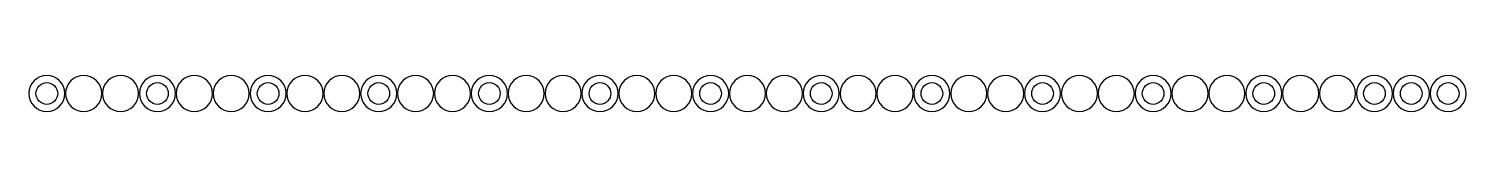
# Model space of a CAD drawing. Extents: x 0 to 398, y 0 to 10.
import ezdxf

# ---------------------------------------------------------------- set-up
doc = ezdxf.new("R2010")
doc.units = 0
doc.layers.add('CUT', color=1, linetype='Continuous')

msp = doc.modelspace()

# ---------------------------------------------------------------- linework, layer by layer
at = {"layer": 'CUT'}
for points in [[(10, 5), (9.9, 5.98), (9.62, 6.91), (9.16, 7.78), (8.54, 8.54), (7.78, 9.16), (6.91, 9.62), (5.98, 9.9), (5, 10), (4.02, 9.9), (3.09, 9.62), (2.22, 9.16), (1.46, 8.54), (0.84, 7.78), (0.38, 6.91), (0.1, 5.98), (0, 5), (0.1, 4.02), (0.38, 3.09), (0.84, 2.22), (1.46, 1.46), (2.22, 0.84), (3.09, 0.38), (4.02, 0.1), (5, 0), (5.98, 0.1), (6.91, 0.38), (7.78, 0.84), (8.54, 1.46), (9.16, 2.22), (9.62, 3.09), (9.9, 4.02)], [(8, 5), (7.94, 4.41), (7.77, 3.85), (7.49, 3.33), (7.12, 2.88), (6.67, 2.51), (6.15, 2.23), (5.59, 2.06), (5, 2), (4.41, 2.06), (3.85, 2.23), (3.33, 2.51), (2.88, 2.88), (2.51, 3.33), (2.23, 3.85), (2.06, 4.41), (2, 5), (2.06, 5.59), (2.23, 6.15), (2.51, 6.67), (2.88, 7.12), (3.33, 7.49), (3.85, 7.77), (4.41, 7.94), (5, 8), (5.59, 7.94), (6.15, 7.77), (6.67, 7.49), (7.12, 7.12), (7.49, 6.67), (7.77, 6.15), (7.94, 5.59)], [(20.2, 5), (20.1, 5.98), (19.82, 6.91), (19.36, 7.78), (18.74, 8.54), (17.98, 9.16), (17.11, 9.62), (16.18, 9.9), (15.2, 10), (14.22, 9.9), (13.29, 9.62), (12.42, 9.16), (11.66, 8.54), (11.04, 7.78), (10.58, 6.91), (10.3, 5.98), (10.2, 5), (10.3, 4.02), (10.58, 3.09), (11.04, 2.22), (11.66, 1.46), (12.42, 0.84), (13.29, 0.38), (14.22, 0.1), (15.2, 0), (16.18, 0.1), (17.11, 0.38), (17.98, 0.84), (18.74, 1.46), (19.36, 2.22), (19.82, 3.09), (20.1, 4.02)], [(30.4, 5), (30.3, 5.98), (30.02, 6.91), (29.56, 7.78), (28.94, 8.54), (28.18, 9.16), (27.31, 9.62), (26.38, 9.9), (25.4, 10), (24.42, 9.9), (23.49, 9.62), (22.62, 9.16), (21.86, 8.54), (21.24, 7.78), (20.78, 6.91), (20.5, 5.98), (20.4, 5), (20.5, 4.02), (20.78, 3.09), (21.24, 2.22), (21.86, 1.46), (22.62, 0.84), (23.49, 0.38), (24.42, 0.1), (25.4, 0), (26.38, 0.1), (27.31, 0.38), (28.18, 0.84), (28.94, 1.46), (29.56, 2.22), (30.02, 3.09), (30.3, 4.02)], [(40.6, 5), (40.5, 5.98), (40.22, 6.91), (39.76, 7.78), (39.14, 8.54), (38.38, 9.16), (37.51, 9.62), (36.58, 9.9), (35.6, 10), (34.62, 9.9), (33.69, 9.62), (32.82, 9.16), (32.06, 8.54), (31.44, 7.78), (30.98, 6.91), (30.7, 5.98), (30.6, 5), (30.7, 4.02), (30.98, 3.09), (31.44, 2.22), (32.06, 1.46), (32.82, 0.84), (33.69, 0.38), (34.62, 0.1), (35.6, 0), (36.58, 0.1), (37.51, 0.38), (38.38, 0.84), (39.14, 1.46), (39.76, 2.22), (40.22, 3.09), (40.5, 4.02)], [(38.6, 5), (38.54, 4.41), (38.37, 3.85), (38.09, 3.33), (37.72, 2.88), (37.27, 2.51), (36.75, 2.23), (36.19, 2.06), (35.6, 2), (35.01, 2.06), (34.45, 2.23), (33.93, 2.51), (33.48, 2.88), (33.11, 3.33), (32.83, 3.85), (32.66, 4.41), (32.6, 5), (32.66, 5.59), (32.83, 6.15), (33.11, 6.67), (33.48, 7.12), (33.93, 7.49), (34.45, 7.77), (35.01, 7.94), (35.6, 8), (36.19, 7.94), (36.75, 7.77), (37.27, 7.49), (37.72, 7.12), (38.09, 6.67), (38.37, 6.15), (38.54, 5.59)], [(50.8, 5), (50.7, 5.98), (50.42, 6.91), (49.96, 7.78), (49.34, 8.54), (48.58, 9.16), (47.71, 9.62), (46.78, 9.9), (45.8, 10), (44.82, 9.9), (43.89, 9.62), (43.02, 9.16), (42.26, 8.54), (41.64, 7.78), (41.18, 6.91), (40.9, 5.98), (40.8, 5), (40.9, 4.02), (41.18, 3.09), (41.64, 2.22), (42.26, 1.46), (43.02, 0.84), (43.89, 0.38), (44.82, 0.1), (45.8, 0), (46.78, 0.1), (47.71, 0.38), (48.58, 0.84), (49.34, 1.46), (49.96, 2.22), (50.42, 3.09), (50.7, 4.02)], [(61, 5), (60.9, 5.98), (60.62, 6.91), (60.16, 7.78), (59.54, 8.54), (58.78, 9.16), (57.91, 9.62), (56.98, 9.9), (56, 10), (55.02, 9.9), (54.09, 9.62), (53.22, 9.16), (52.46, 8.54), (51.84, 7.78), (51.38, 6.91), (51.1, 5.98), (51, 5), (51.1, 4.02), (51.38, 3.09), (51.84, 2.22), (52.46, 1.46), (53.22, 0.84), (54.09, 0.38), (55.02, 0.1), (56, 0), (56.98, 0.1), (57.91, 0.38), (58.78, 0.84), (59.54, 1.46), (60.16, 2.22), (60.62, 3.09), (60.9, 4.02)], [(71.2, 5), (71.1, 5.98), (70.82, 6.91), (70.36, 7.78), (69.74, 8.54), (68.98, 9.16), (68.11, 9.62), (67.18, 9.9), (66.2, 10), (65.22, 9.9), (64.29, 9.62), (63.42, 9.16), (62.66, 8.54), (62.04, 7.78), (61.58, 6.91), (61.3, 5.98), (61.2, 5), (61.3, 4.02), (61.58, 3.09), (62.04, 2.22), (62.66, 1.46), (63.42, 0.84), (64.29, 0.38), (65.22, 0.1), (66.2, 0), (67.18, 0.1), (68.11, 0.38), (68.98, 0.84), (69.74, 1.46), (70.36, 2.22), (70.82, 3.09), (71.1, 4.02)], [(69.2, 5), (69.14, 4.41), (68.97, 3.85), (68.69, 3.33), (68.32, 2.88), (67.87, 2.51), (67.35, 2.23), (66.79, 2.06), (66.2, 2), (65.61, 2.06), (65.05, 2.23), (64.53, 2.51), (64.08, 2.88), (63.71, 3.33), (63.43, 3.85), (63.26, 4.41), (63.2, 5), (63.26, 5.59), (63.43, 6.15), (63.71, 6.67), (64.08, 7.12), (64.53, 7.49), (65.05, 7.77), (65.61, 7.94), (66.2, 8), (66.79, 7.94), (67.35, 7.77), (67.87, 7.49), (68.32, 7.12), (68.69, 6.67), (68.97, 6.15), (69.14, 5.59)], [(81.4, 5), (81.3, 5.98), (81.02, 6.91), (80.56, 7.78), (79.94, 8.54), (79.18, 9.16), (78.31, 9.62), (77.38, 9.9), (76.4, 10), (75.42, 9.9), (74.49, 9.62), (73.62, 9.16), (72.86, 8.54), (72.24, 7.78), (71.78, 6.91), (71.5, 5.98), (71.4, 5), (71.5, 4.02), (71.78, 3.09), (72.24, 2.22), (72.86, 1.46), (73.62, 0.84), (74.49, 0.38), (75.42, 0.1), (76.4, 0), (77.38, 0.1), (78.31, 0.38), (79.18, 0.84), (79.94, 1.46), (80.56, 2.22), (81.02, 3.09), (81.3, 4.02)], [(91.6, 5), (91.5, 5.98), (91.22, 6.91), (90.76, 7.78), (90.14, 8.54), (89.38, 9.16), (88.51, 9.62), (87.58, 9.9), (86.6, 10), (85.62, 9.9), (84.69, 9.62), (83.82, 9.16), (83.06, 8.54), (82.44, 7.78), (81.98, 6.91), (81.7, 5.98), (81.6, 5), (81.7, 4.02), (81.98, 3.09), (82.44, 2.22), (83.06, 1.46), (83.82, 0.84), (84.69, 0.38), (85.62, 0.1), (86.6, 0), (87.58, 0.1), (88.51, 0.38), (89.38, 0.84), (90.14, 1.46), (90.76, 2.22), (91.22, 3.09), (91.5, 4.02)], [(101.8, 5), (101.7, 5.98), (101.42, 6.91), (100.96, 7.78), (100.34, 8.54), (99.58, 9.16), (98.71, 9.62), (97.78, 9.9), (96.8, 10), (95.82, 9.9), (94.89, 9.62), (94.02, 9.16), (93.26, 8.54), (92.64, 7.78), (92.18, 6.91), (91.9, 5.98), (91.8, 5), (91.9, 4.02), (92.18, 3.09), (92.64, 2.22), (93.26, 1.46), (94.02, 0.84), (94.89, 0.38), (95.82, 0.1), (96.8, 0), (97.78, 0.1), (98.71, 0.38), (99.58, 0.84), (100.34, 1.46), (100.96, 2.22), (101.42, 3.09), (101.7, 4.02)], [(99.8, 5), (99.74, 4.41), (99.57, 3.85), (99.29, 3.33), (98.92, 2.88), (98.47, 2.51), (97.95, 2.23), (97.39, 2.06), (96.8, 2), (96.21, 2.06), (95.65, 2.23), (95.13, 2.51), (94.68, 2.88), (94.31, 3.33), (94.03, 3.85), (93.86, 4.41), (93.8, 5), (93.86, 5.59), (94.03, 6.15), (94.31, 6.67), (94.68, 7.12), (95.13, 7.49), (95.65, 7.77), (96.21, 7.94), (96.8, 8), (97.39, 7.94), (97.95, 7.77), (98.47, 7.49), (98.92, 7.12), (99.29, 6.67), (99.57, 6.15), (99.74, 5.59)], [(112, 5), (111.9, 5.98), (111.62, 6.91), (111.16, 7.78), (110.54, 8.54), (109.78, 9.16), (108.91, 9.62), (107.98, 9.9), (107, 10), (106.02, 9.9), (105.09, 9.62), (104.22, 9.16), (103.46, 8.54), (102.84, 7.78), (102.38, 6.91), (102.1, 5.98), (102, 5), (102.1, 4.02), (102.38, 3.09), (102.84, 2.22), (103.46, 1.46), (104.22, 0.84), (105.09, 0.38), (106.02, 0.1), (107, 0), (107.98, 0.1), (108.91, 0.38), (109.78, 0.84), (110.54, 1.46), (111.16, 2.22), (111.62, 3.09), (111.9, 4.02)], [(122.2, 5), (122.1, 5.98), (121.82, 6.91), (121.36, 7.78), (120.74, 8.54), (119.98, 9.16), (119.11, 9.62), (118.18, 9.9), (117.2, 10), (116.22, 9.9), (115.29, 9.62), (114.42, 9.16), (113.66, 8.54), (113.04, 7.78), (112.58, 6.91), (112.3, 5.98), (112.2, 5), (112.3, 4.02), (112.58, 3.09), (113.04, 2.22), (113.66, 1.46), (114.42, 0.84), (115.29, 0.38), (116.22, 0.1), (117.2, 0), (118.18, 0.1), (119.11, 0.38), (119.98, 0.84), (120.74, 1.46), (121.36, 2.22), (121.82, 3.09), (122.1, 4.02)], [(132.4, 5), (132.3, 5.98), (132.02, 6.91), (131.56, 7.78), (130.94, 8.54), (130.18, 9.16), (129.31, 9.62), (128.38, 9.9), (127.4, 10), (126.42, 9.9), (125.49, 9.62), (124.62, 9.16), (123.86, 8.54), (123.24, 7.78), (122.78, 6.91), (122.5, 5.98), (122.4, 5), (122.5, 4.02), (122.78, 3.09), (123.24, 2.22), (123.86, 1.46), (124.62, 0.84), (125.49, 0.38), (126.42, 0.1), (127.4, 0), (128.38, 0.1), (129.31, 0.38), (130.18, 0.84), (130.94, 1.46), (131.56, 2.22), (132.02, 3.09), (132.3, 4.02)], [(130.4, 5), (130.34, 4.41), (130.17, 3.85), (129.89, 3.33), (129.52, 2.88), (129.07, 2.51), (128.55, 2.23), (127.99, 2.06), (127.4, 2), (126.81, 2.06), (126.25, 2.23), (125.73, 2.51), (125.28, 2.88), (124.91, 3.33), (124.63, 3.85), (124.46, 4.41), (124.4, 5), (124.46, 5.59), (124.63, 6.15), (124.91, 6.67), (125.28, 7.12), (125.73, 7.49), (126.25, 7.77), (126.81, 7.94), (127.4, 8), (127.99, 7.94), (128.55, 7.77), (129.07, 7.49), (129.52, 7.12), (129.89, 6.67), (130.17, 6.15), (130.34, 5.59)], [(142.6, 5), (142.5, 5.98), (142.22, 6.91), (141.76, 7.78), (141.14, 8.54), (140.38, 9.16), (139.51, 9.62), (138.58, 9.9), (137.6, 10), (136.62, 9.9), (135.69, 9.62), (134.82, 9.16), (134.06, 8.54), (133.44, 7.78), (132.98, 6.91), (132.7, 5.98), (132.6, 5), (132.7, 4.02), (132.98, 3.09), (133.44, 2.22), (134.06, 1.46), (134.82, 0.84), (135.69, 0.38), (136.62, 0.1), (137.6, 0), (138.58, 0.1), (139.51, 0.38), (140.38, 0.84), (141.14, 1.46), (141.76, 2.22), (142.22, 3.09), (142.5, 4.02)], [(152.8, 5), (152.7, 5.98), (152.42, 6.91), (151.96, 7.78), (151.34, 8.54), (150.58, 9.16), (149.71, 9.62), (148.78, 9.9), (147.8, 10), (146.82, 9.9), (145.89, 9.62), (145.02, 9.16), (144.26, 8.54), (143.64, 7.78), (143.18, 6.91), (142.9, 5.98), (142.8, 5), (142.9, 4.02), (143.18, 3.09), (143.64, 2.22), (144.26, 1.46), (145.02, 0.84), (145.89, 0.38), (146.82, 0.1), (147.8, 0), (148.78, 0.1), (149.71, 0.38), (150.58, 0.84), (151.34, 1.46), (151.96, 2.22), (152.42, 3.09), (152.7, 4.02)], [(163, 5), (162.9, 5.98), (162.62, 6.91), (162.16, 7.78), (161.54, 8.54), (160.78, 9.16), (159.91, 9.62), (158.98, 9.9), (158, 10), (157.02, 9.9), (156.09, 9.62), (155.22, 9.16), (154.46, 8.54), (153.84, 7.78), (153.38, 6.91), (153.1, 5.98), (153, 5), (153.1, 4.02), (153.38, 3.09), (153.84, 2.22), (154.46, 1.46), (155.22, 0.84), (156.09, 0.38), (157.02, 0.1), (158, 0), (158.98, 0.1), (159.91, 0.38), (160.78, 0.84), (161.54, 1.46), (162.16, 2.22), (162.62, 3.09), (162.9, 4.02)], [(161, 5), (160.94, 4.41), (160.77, 3.85), (160.49, 3.33), (160.12, 2.88), (159.67, 2.51), (159.15, 2.23), (158.59, 2.06), (158, 2), (157.41, 2.06), (156.85, 2.23), (156.33, 2.51), (155.88, 2.88), (155.51, 3.33), (155.23, 3.85), (155.06, 4.41), (155, 5), (155.06, 5.59), (155.23, 6.15), (155.51, 6.67), (155.88, 7.12), (156.33, 7.49), (156.85, 7.77), (157.41, 7.94), (158, 8), (158.59, 7.94), (159.15, 7.77), (159.67, 7.49), (160.12, 7.12), (160.49, 6.67), (160.77, 6.15), (160.94, 5.59)], [(173.2, 5), (173.1, 5.98), (172.82, 6.91), (172.36, 7.78), (171.74, 8.54), (170.98, 9.16), (170.11, 9.62), (169.18, 9.9), (168.2, 10), (167.22, 9.9), (166.29, 9.62), (165.42, 9.16), (164.66, 8.54), (164.04, 7.78), (163.58, 6.91), (163.3, 5.98), (163.2, 5), (163.3, 4.02), (163.58, 3.09), (164.04, 2.22), (164.66, 1.46), (165.42, 0.84), (166.29, 0.38), (167.22, 0.1), (168.2, 0), (169.18, 0.1), (170.11, 0.38), (170.98, 0.84), (171.74, 1.46), (172.36, 2.22), (172.82, 3.09), (173.1, 4.02)], [(183.4, 5), (183.3, 5.98), (183.02, 6.91), (182.56, 7.78), (181.94, 8.54), (181.18, 9.16), (180.31, 9.62), (179.38, 9.9), (178.4, 10), (177.42, 9.9), (176.49, 9.62), (175.62, 9.16), (174.86, 8.54), (174.24, 7.78), (173.78, 6.91), (173.5, 5.98), (173.4, 5), (173.5, 4.02), (173.78, 3.09), (174.24, 2.22), (174.86, 1.46), (175.62, 0.84), (176.49, 0.38), (177.42, 0.1), (178.4, 0), (179.38, 0.1), (180.31, 0.38), (181.18, 0.84), (181.94, 1.46), (182.56, 2.22), (183.02, 3.09), (183.3, 4.02)], [(193.6, 5), (193.5, 5.98), (193.22, 6.91), (192.76, 7.78), (192.14, 8.54), (191.38, 9.16), (190.51, 9.62), (189.58, 9.9), (188.6, 10), (187.62, 9.9), (186.69, 9.62), (185.82, 9.16), (185.06, 8.54), (184.44, 7.78), (183.98, 6.91), (183.7, 5.98), (183.6, 5), (183.7, 4.02), (183.98, 3.09), (184.44, 2.22), (185.06, 1.46), (185.82, 0.84), (186.69, 0.38), (187.62, 0.1), (188.6, 0), (189.58, 0.1), (190.51, 0.38), (191.38, 0.84), (192.14, 1.46), (192.76, 2.22), (193.22, 3.09), (193.5, 4.02)], [(191.6, 5), (191.54, 4.41), (191.37, 3.85), (191.09, 3.33), (190.72, 2.88), (190.27, 2.51), (189.75, 2.23), (189.19, 2.06), (188.6, 2), (188.01, 2.06), (187.45, 2.23), (186.93, 2.51), (186.48, 2.88), (186.11, 3.33), (185.83, 3.85), (185.66, 4.41), (185.6, 5), (185.66, 5.59), (185.83, 6.15), (186.11, 6.67), (186.48, 7.12), (186.93, 7.49), (187.45, 7.77), (188.01, 7.94), (188.6, 8), (189.19, 7.94), (189.75, 7.77), (190.27, 7.49), (190.72, 7.12), (191.09, 6.67), (191.37, 6.15), (191.54, 5.59)], [(203.8, 5), (203.7, 5.98), (203.42, 6.91), (202.96, 7.78), (202.34, 8.54), (201.58, 9.16), (200.71, 9.62), (199.78, 9.9), (198.8, 10), (197.82, 9.9), (196.89, 9.62), (196.02, 9.16), (195.26, 8.54), (194.64, 7.78), (194.18, 6.91), (193.9, 5.98), (193.8, 5), (193.9, 4.02), (194.18, 3.09), (194.64, 2.22), (195.26, 1.46), (196.02, 0.84), (196.89, 0.38), (197.82, 0.1), (198.8, 0), (199.78, 0.1), (200.71, 0.38), (201.58, 0.84), (202.34, 1.46), (202.96, 2.22), (203.42, 3.09), (203.7, 4.02)], [(214, 5), (213.9, 5.98), (213.62, 6.91), (213.16, 7.78), (212.54, 8.54), (211.78, 9.16), (210.91, 9.62), (209.98, 9.9), (209, 10), (208.02, 9.9), (207.09, 9.62), (206.22, 9.16), (205.46, 8.54), (204.84, 7.78), (204.38, 6.91), (204.1, 5.98), (204, 5), (204.1, 4.02), (204.38, 3.09), (204.84, 2.22), (205.46, 1.46), (206.22, 0.84), (207.09, 0.38), (208.02, 0.1), (209, 0), (209.98, 0.1), (210.91, 0.38), (211.78, 0.84), (212.54, 1.46), (213.16, 2.22), (213.62, 3.09), (213.9, 4.02)], [(224.2, 5), (224.1, 5.98), (223.82, 6.91), (223.36, 7.78), (222.74, 8.54), (221.98, 9.16), (221.11, 9.62), (220.18, 9.9), (219.2, 10), (218.22, 9.9), (217.29, 9.62), (216.42, 9.16), (215.66, 8.54), (215.04, 7.78), (214.58, 6.91), (214.3, 5.98), (214.2, 5), (214.3, 4.02), (214.58, 3.09), (215.04, 2.22), (215.66, 1.46), (216.42, 0.84), (217.29, 0.38), (218.22, 0.1), (219.2, 0), (220.18, 0.1), (221.11, 0.38), (221.98, 0.84), (222.74, 1.46), (223.36, 2.22), (223.82, 3.09), (224.1, 4.02)], [(222.2, 5), (222.14, 4.41), (221.97, 3.85), (221.69, 3.33), (221.32, 2.88), (220.87, 2.51), (220.35, 2.23), (219.79, 2.06), (219.2, 2), (218.61, 2.06), (218.05, 2.23), (217.53, 2.51), (217.08, 2.88), (216.71, 3.33), (216.43, 3.85), (216.26, 4.41), (216.2, 5), (216.26, 5.59), (216.43, 6.15), (216.71, 6.67), (217.08, 7.12), (217.53, 7.49), (218.05, 7.77), (218.61, 7.94), (219.2, 8), (219.79, 7.94), (220.35, 7.77), (220.87, 7.49), (221.32, 7.12), (221.69, 6.67), (221.97, 6.15), (222.14, 5.59)], [(234.4, 5), (234.3, 5.98), (234.02, 6.91), (233.56, 7.78), (232.94, 8.54), (232.18, 9.16), (231.31, 9.62), (230.38, 9.9), (229.4, 10), (228.42, 9.9), (227.49, 9.62), (226.62, 9.16), (225.86, 8.54), (225.24, 7.78), (224.78, 6.91), (224.5, 5.98), (224.4, 5), (224.5, 4.02), (224.78, 3.09), (225.24, 2.22), (225.86, 1.46), (226.62, 0.84), (227.49, 0.38), (228.42, 0.1), (229.4, 0), (230.38, 0.1), (231.31, 0.38), (232.18, 0.84), (232.94, 1.46), (233.56, 2.22), (234.02, 3.09), (234.3, 4.02)], [(244.6, 5), (244.5, 5.98), (244.22, 6.91), (243.76, 7.78), (243.14, 8.54), (242.38, 9.16), (241.51, 9.62), (240.58, 9.9), (239.6, 10), (238.62, 9.9), (237.69, 9.62), (236.82, 9.16), (236.06, 8.54), (235.44, 7.78), (234.98, 6.91), (234.7, 5.98), (234.6, 5), (234.7, 4.02), (234.98, 3.09), (235.44, 2.22), (236.06, 1.46), (236.82, 0.84), (237.69, 0.38), (238.62, 0.1), (239.6, 0), (240.58, 0.1), (241.51, 0.38), (242.38, 0.84), (243.14, 1.46), (243.76, 2.22), (244.22, 3.09), (244.5, 4.02)], [(254.8, 5), (254.7, 5.98), (254.42, 6.91), (253.96, 7.78), (253.34, 8.54), (252.58, 9.16), (251.71, 9.62), (250.78, 9.9), (249.8, 10), (248.82, 9.9), (247.89, 9.62), (247.02, 9.16), (246.26, 8.54), (245.64, 7.78), (245.18, 6.91), (244.9, 5.98), (244.8, 5), (244.9, 4.02), (245.18, 3.09), (245.64, 2.22), (246.26, 1.46), (247.02, 0.84), (247.89, 0.38), (248.82, 0.1), (249.8, 0), (250.78, 0.1), (251.71, 0.38), (252.58, 0.84), (253.34, 1.46), (253.96, 2.22), (254.42, 3.09), (254.7, 4.02)], [(252.8, 5), (252.74, 4.41), (252.57, 3.85), (252.29, 3.33), (251.92, 2.88), (251.47, 2.51), (250.95, 2.23), (250.39, 2.06), (249.8, 2), (249.21, 2.06), (248.65, 2.23), (248.13, 2.51), (247.68, 2.88), (247.31, 3.33), (247.03, 3.85), (246.86, 4.41), (246.8, 5), (246.86, 5.59), (247.03, 6.15), (247.31, 6.67), (247.68, 7.12), (248.13, 7.49), (248.65, 7.77), (249.21, 7.94), (249.8, 8), (250.39, 7.94), (250.95, 7.77), (251.47, 7.49), (251.92, 7.12), (252.29, 6.67), (252.57, 6.15), (252.74, 5.59)], [(265, 5), (264.9, 5.98), (264.62, 6.91), (264.16, 7.78), (263.54, 8.54), (262.78, 9.16), (261.91, 9.62), (260.98, 9.9), (260, 10), (259.02, 9.9), (258.09, 9.62), (257.22, 9.16), (256.46, 8.54), (255.84, 7.78), (255.38, 6.91), (255.1, 5.98), (255, 5), (255.1, 4.02), (255.38, 3.09), (255.84, 2.22), (256.46, 1.46), (257.22, 0.84), (258.09, 0.38), (259.02, 0.1), (260, 0), (260.98, 0.1), (261.91, 0.38), (262.78, 0.84), (263.54, 1.46), (264.16, 2.22), (264.62, 3.09), (264.9, 4.02)], [(275.2, 5), (275.1, 5.98), (274.82, 6.91), (274.36, 7.78), (273.74, 8.54), (272.98, 9.16), (272.11, 9.62), (271.18, 9.9), (270.2, 10), (269.22, 9.9), (268.29, 9.62), (267.42, 9.16), (266.66, 8.54), (266.04, 7.78), (265.58, 6.91), (265.3, 5.98), (265.2, 5), (265.3, 4.02), (265.58, 3.09), (266.04, 2.22), (266.66, 1.46), (267.42, 0.84), (268.29, 0.38), (269.22, 0.1), (270.2, 0), (271.18, 0.1), (272.11, 0.38), (272.98, 0.84), (273.74, 1.46), (274.36, 2.22), (274.82, 3.09), (275.1, 4.02)], [(285.4, 5), (285.3, 5.98), (285.02, 6.91), (284.56, 7.78), (283.94, 8.54), (283.18, 9.16), (282.31, 9.62), (281.38, 9.9), (280.4, 10), (279.42, 9.9), (278.49, 9.62), (277.62, 9.16), (276.86, 8.54), (276.24, 7.78), (275.78, 6.91), (275.5, 5.98), (275.4, 5), (275.5, 4.02), (275.78, 3.09), (276.24, 2.22), (276.86, 1.46), (277.62, 0.84), (278.49, 0.38), (279.42, 0.1), (280.4, 0), (281.38, 0.1), (282.31, 0.38), (283.18, 0.84), (283.94, 1.46), (284.56, 2.22), (285.02, 3.09), (285.3, 4.02)], [(283.4, 5), (283.34, 4.41), (283.17, 3.85), (282.89, 3.33), (282.52, 2.88), (282.07, 2.51), (281.55, 2.23), (280.99, 2.06), (280.4, 2), (279.81, 2.06), (279.25, 2.23), (278.73, 2.51), (278.28, 2.88), (277.91, 3.33), (277.63, 3.85), (277.46, 4.41), (277.4, 5), (277.46, 5.59), (277.63, 6.15), (277.91, 6.67), (278.28, 7.12), (278.73, 7.49), (279.25, 7.77), (279.81, 7.94), (280.4, 8), (280.99, 7.94), (281.55, 7.77), (282.07, 7.49), (282.52, 7.12), (282.89, 6.67), (283.17, 6.15), (283.34, 5.59)], [(295.6, 5), (295.5, 5.98), (295.22, 6.91), (294.76, 7.78), (294.14, 8.54), (293.38, 9.16), (292.51, 9.62), (291.58, 9.9), (290.6, 10), (289.62, 9.9), (288.69, 9.62), (287.82, 9.16), (287.06, 8.54), (286.44, 7.78), (285.98, 6.91), (285.7, 5.98), (285.6, 5), (285.7, 4.02), (285.98, 3.09), (286.44, 2.22), (287.06, 1.46), (287.82, 0.84), (288.69, 0.38), (289.62, 0.1), (290.6, 0), (291.58, 0.1), (292.51, 0.38), (293.38, 0.84), (294.14, 1.46), (294.76, 2.22), (295.22, 3.09), (295.5, 4.02)], [(305.8, 5), (305.7, 5.98), (305.42, 6.91), (304.96, 7.78), (304.34, 8.54), (303.58, 9.16), (302.71, 9.62), (301.78, 9.9), (300.8, 10), (299.82, 9.9), (298.89, 9.62), (298.02, 9.16), (297.26, 8.54), (296.64, 7.78), (296.18, 6.91), (295.9, 5.98), (295.8, 5), (295.9, 4.02), (296.18, 3.09), (296.64, 2.22), (297.26, 1.46), (298.02, 0.84), (298.89, 0.38), (299.82, 0.1), (300.8, 0), (301.78, 0.1), (302.71, 0.38), (303.58, 0.84), (304.34, 1.46), (304.96, 2.22), (305.42, 3.09), (305.7, 4.02)], [(316, 5), (315.9, 5.98), (315.62, 6.91), (315.16, 7.78), (314.54, 8.54), (313.78, 9.16), (312.91, 9.62), (311.98, 9.9), (311, 10), (310.02, 9.9), (309.09, 9.62), (308.22, 9.16), (307.46, 8.54), (306.84, 7.78), (306.38, 6.91), (306.1, 5.98), (306, 5), (306.1, 4.02), (306.38, 3.09), (306.84, 2.22), (307.46, 1.46), (308.22, 0.84), (309.09, 0.38), (310.02, 0.1), (311, 0), (311.98, 0.1), (312.91, 0.38), (313.78, 0.84), (314.54, 1.46), (315.16, 2.22), (315.62, 3.09), (315.9, 4.02)], [(314, 5), (313.94, 4.41), (313.77, 3.85), (313.49, 3.33), (313.12, 2.88), (312.67, 2.51), (312.15, 2.23), (311.59, 2.06), (311, 2), (310.41, 2.06), (309.85, 2.23), (309.33, 2.51), (308.88, 2.88), (308.51, 3.33), (308.23, 3.85), (308.06, 4.41), (308, 5), (308.06, 5.59), (308.23, 6.15), (308.51, 6.67), (308.88, 7.12), (309.33, 7.49), (309.85, 7.77), (310.41, 7.94), (311, 8), (311.59, 7.94), (312.15, 7.77), (312.67, 7.49), (313.12, 7.12), (313.49, 6.67), (313.77, 6.15), (313.94, 5.59)], [(326.2, 5), (326.1, 5.98), (325.82, 6.91), (325.36, 7.78), (324.74, 8.54), (323.98, 9.16), (323.11, 9.62), (322.18, 9.9), (321.2, 10), (320.22, 9.9), (319.29, 9.62), (318.42, 9.16), (317.66, 8.54), (317.04, 7.78), (316.58, 6.91), (316.3, 5.98), (316.2, 5), (316.3, 4.02), (316.58, 3.09), (317.04, 2.22), (317.66, 1.46), (318.42, 0.84), (319.29, 0.38), (320.22, 0.1), (321.2, 0), (322.18, 0.1), (323.11, 0.38), (323.98, 0.84), (324.74, 1.46), (325.36, 2.22), (325.82, 3.09), (326.1, 4.02)], [(336.4, 5), (336.3, 5.98), (336.02, 6.91), (335.56, 7.78), (334.94, 8.54), (334.18, 9.16), (333.31, 9.62), (332.38, 9.9), (331.4, 10), (330.42, 9.9), (329.49, 9.62), (328.62, 9.16), (327.86, 8.54), (327.24, 7.78), (326.78, 6.91), (326.5, 5.98), (326.4, 5), (326.5, 4.02), (326.78, 3.09), (327.24, 2.22), (327.86, 1.46), (328.62, 0.84), (329.49, 0.38), (330.42, 0.1), (331.4, 0), (332.38, 0.1), (333.31, 0.38), (334.18, 0.84), (334.94, 1.46), (335.56, 2.22), (336.02, 3.09), (336.3, 4.02)], [(346.6, 5), (346.5, 5.98), (346.22, 6.91), (345.76, 7.78), (345.14, 8.54), (344.38, 9.16), (343.51, 9.62), (342.58, 9.9), (341.6, 10), (340.62, 9.9), (339.69, 9.62), (338.82, 9.16), (338.06, 8.54), (337.44, 7.78), (336.98, 6.91), (336.7, 5.98), (336.6, 5), (336.7, 4.02), (336.98, 3.09), (337.44, 2.22), (338.06, 1.46), (338.82, 0.84), (339.69, 0.38), (340.62, 0.1), (341.6, 0), (342.58, 0.1), (343.51, 0.38), (344.38, 0.84), (345.14, 1.46), (345.76, 2.22), (346.22, 3.09), (346.5, 4.02)], [(344.6, 5), (344.54, 4.41), (344.37, 3.85), (344.09, 3.33), (343.72, 2.88), (343.27, 2.51), (342.75, 2.23), (342.19, 2.06), (341.6, 2), (341.01, 2.06), (340.45, 2.23), (339.93, 2.51), (339.48, 2.88), (339.11, 3.33), (338.83, 3.85), (338.66, 4.41), (338.6, 5), (338.66, 5.59), (338.83, 6.15), (339.11, 6.67), (339.48, 7.12), (339.93, 7.49), (340.45, 7.77), (341.01, 7.94), (341.6, 8), (342.19, 7.94), (342.75, 7.77), (343.27, 7.49), (343.72, 7.12), (344.09, 6.67), (344.37, 6.15), (344.54, 5.59)], [(356.8, 5), (356.7, 5.98), (356.42, 6.91), (355.96, 7.78), (355.34, 8.54), (354.58, 9.16), (353.71, 9.62), (352.78, 9.9), (351.8, 10), (350.82, 9.9), (349.89, 9.62), (349.02, 9.16), (348.26, 8.54), (347.64, 7.78), (347.18, 6.91), (346.9, 5.98), (346.8, 5), (346.9, 4.02), (347.18, 3.09), (347.64, 2.22), (348.26, 1.46), (349.02, 0.84), (349.89, 0.38), (350.82, 0.1), (351.8, 0), (352.78, 0.1), (353.71, 0.38), (354.58, 0.84), (355.34, 1.46), (355.96, 2.22), (356.42, 3.09), (356.7, 4.02)], [(367, 5), (366.9, 5.98), (366.62, 6.91), (366.16, 7.78), (365.54, 8.54), (364.78, 9.16), (363.91, 9.62), (362.98, 9.9), (362, 10), (361.02, 9.9), (360.09, 9.62), (359.22, 9.16), (358.46, 8.54), (357.84, 7.78), (357.38, 6.91), (357.1, 5.98), (357, 5), (357.1, 4.02), (357.38, 3.09), (357.84, 2.22), (358.46, 1.46), (359.22, 0.84), (360.09, 0.38), (361.02, 0.1), (362, 0), (362.98, 0.1), (363.91, 0.38), (364.78, 0.84), (365.54, 1.46), (366.16, 2.22), (366.62, 3.09), (366.9, 4.02)], [(377.2, 5), (377.1, 5.98), (376.82, 6.91), (376.36, 7.78), (375.74, 8.54), (374.98, 9.16), (374.11, 9.62), (373.18, 9.9), (372.2, 10), (371.22, 9.9), (370.29, 9.62), (369.42, 9.16), (368.66, 8.54), (368.04, 7.78), (367.58, 6.91), (367.3, 5.98), (367.2, 5), (367.3, 4.02), (367.58, 3.09), (368.04, 2.22), (368.66, 1.46), (369.42, 0.84), (370.29, 0.38), (371.22, 0.1), (372.2, 0), (373.18, 0.1), (374.11, 0.38), (374.98, 0.84), (375.74, 1.46), (376.36, 2.22), (376.82, 3.09), (377.1, 4.02)], [(375.2, 5), (375.14, 4.41), (374.97, 3.85), (374.69, 3.33), (374.32, 2.88), (373.87, 2.51), (373.35, 2.23), (372.79, 2.06), (372.2, 2), (371.61, 2.06), (371.05, 2.23), (370.53, 2.51), (370.08, 2.88), (369.71, 3.33), (369.43, 3.85), (369.26, 4.41), (369.2, 5), (369.26, 5.59), (369.43, 6.15), (369.71, 6.67), (370.08, 7.12), (370.53, 7.49), (371.05, 7.77), (371.61, 7.94), (372.2, 8), (372.79, 7.94), (373.35, 7.77), (373.87, 7.49), (374.32, 7.12), (374.69, 6.67), (374.97, 6.15), (375.14, 5.59)], [(387.4, 5), (387.3, 5.98), (387.02, 6.91), (386.56, 7.78), (385.94, 8.54), (385.18, 9.16), (384.31, 9.62), (383.38, 9.9), (382.4, 10), (381.42, 9.9), (380.49, 9.62), (379.62, 9.16), (378.86, 8.54), (378.24, 7.78), (377.78, 6.91), (377.5, 5.98), (377.4, 5), (377.5, 4.02), (377.78, 3.09), (378.24, 2.22), (378.86, 1.46), (379.62, 0.84), (380.49, 0.38), (381.42, 0.1), (382.4, 0), (383.38, 0.1), (384.31, 0.38), (385.18, 0.84), (385.94, 1.46), (386.56, 2.22), (387.02, 3.09), (387.3, 4.02)], [(385.4, 5), (385.34, 4.41), (385.17, 3.85), (384.89, 3.33), (384.52, 2.88), (384.07, 2.51), (383.55, 2.23), (382.99, 2.06), (382.4, 2), (381.81, 2.06), (381.25, 2.23), (380.73, 2.51), (380.28, 2.88), (379.91, 3.33), (379.63, 3.85), (379.46, 4.41), (379.4, 5), (379.46, 5.59), (379.63, 6.15), (379.91, 6.67), (380.28, 7.12), (380.73, 7.49), (381.25, 7.77), (381.81, 7.94), (382.4, 8), (382.99, 7.94), (383.55, 7.77), (384.07, 7.49), (384.52, 7.12), (384.89, 6.67), (385.17, 6.15), (385.34, 5.59)], [(397.6, 5), (397.5, 5.98), (397.22, 6.91), (396.76, 7.78), (396.14, 8.54), (395.38, 9.16), (394.51, 9.62), (393.58, 9.9), (392.6, 10), (391.62, 9.9), (390.69, 9.62), (389.82, 9.16), (389.06, 8.54), (388.44, 7.78), (387.98, 6.91), (387.7, 5.98), (387.6, 5), (387.7, 4.02), (387.98, 3.09), (388.44, 2.22), (389.06, 1.46), (389.82, 0.84), (390.69, 0.38), (391.62, 0.1), (392.6, 0), (393.58, 0.1), (394.51, 0.38), (395.38, 0.84), (396.14, 1.46), (396.76, 2.22), (397.22, 3.09), (397.5, 4.02)], [(395.6, 5), (395.54, 4.41), (395.37, 3.85), (395.09, 3.33), (394.72, 2.88), (394.27, 2.51), (393.75, 2.23), (393.19, 2.06), (392.6, 2), (392.01, 2.06), (391.45, 2.23), (390.93, 2.51), (390.48, 2.88), (390.11, 3.33), (389.83, 3.85), (389.66, 4.41), (389.6, 5), (389.66, 5.59), (389.83, 6.15), (390.11, 6.67), (390.48, 7.12), (390.93, 7.49), (391.45, 7.77), (392.01, 7.94), (392.6, 8), (393.19, 7.94), (393.75, 7.77), (394.27, 7.49), (394.72, 7.12), (395.09, 6.67), (395.37, 6.15), (395.54, 5.59)]]:
    msp.add_lwpolyline(points, close=True, dxfattribs=at)

doc.saveas('drawing.dxf')
